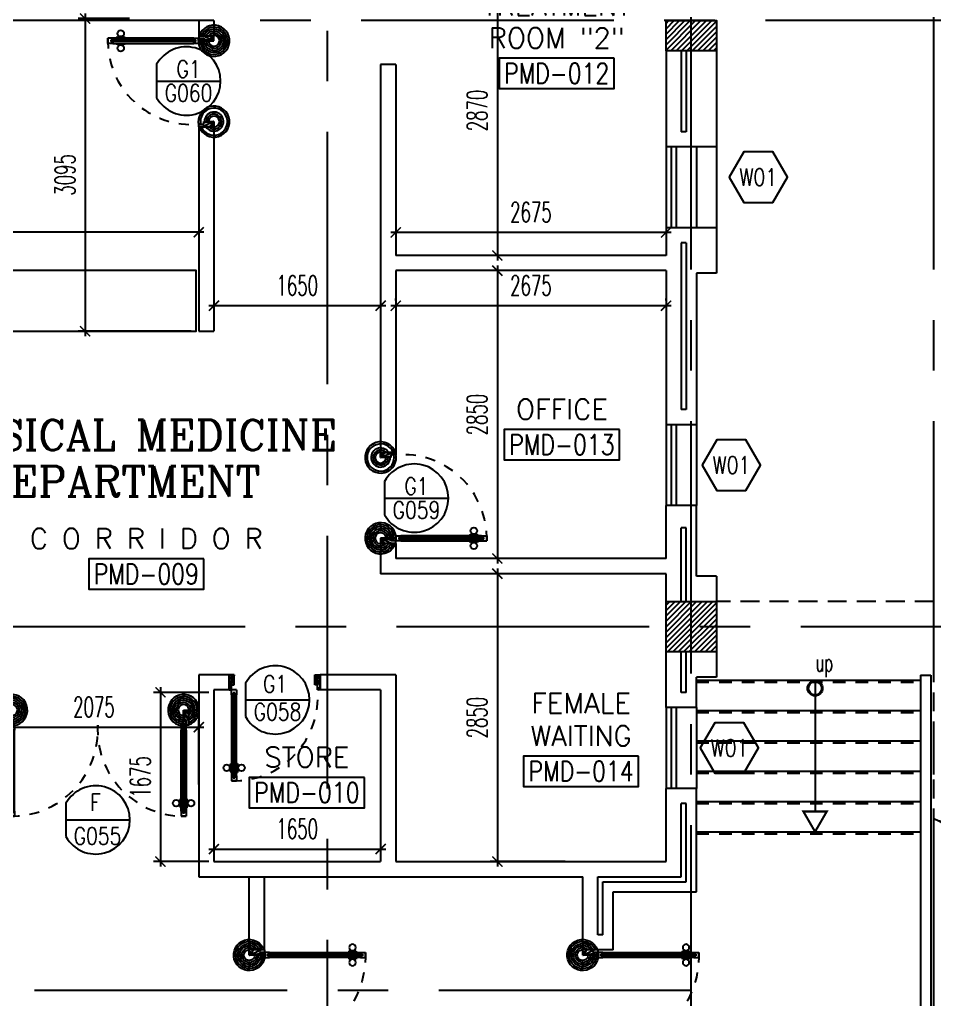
# Model space of a CAD drawing. Extents: x 417866.9 to 417960.2, y 43448 to 43538.2.
# Drawn here: x 417941.29 to 417950.34, y 43484.78 to 43494.48 of the extents above; entities that cross this region are included whole.
import ezdxf
from ezdxf.enums import TextEntityAlignment as Align

# ---------------------------------------------------------------- set-up
doc = ezdxf.new("R2010")
doc.units = 0
doc.header["$MEASUREMENT"] = 0
doc.header["$PDMODE"] = 3
doc.header["$PDSIZE"] = 0.1
for name, pattern in [('CENTERX2', [4, 2.5, -0.5, 0.5, -0.5]), ('HIDDEN', [0.375, 0.25, -0.125]), ('HIDDEN2', [0.1875, 0.125, -0.0625])]:
    doc.linetypes.add(name, pattern=pattern)
doc.layers.get('0').update_dxf_attribs({"linetype": 'CONTINUOUS'})
doc.layers.get('DEFPOINTS').update_dxf_attribs({"linetype": 'CONTINUOUS'})
for name, color, linetype in [('AX-DIM', 4, 'CONTINUOUS'), ('AXES', 11, 'CENTERX2'), ('CANOPY-LN', 3, 'CONTINUOUS'), ('COL', 2, 'CONTINUOUS'), ('COUNTER', 3, 'CONTINUOUS'), ('DIM', 4, 'CONTINUOUS'), ('DOOR', 4, 'CONTINUOUS'), ('DOOR-CR', 2, 'CONTINUOUS'), ('DOOR-NO', 3, 'CONTINUOUS'), ('Handrail', 4, 'CONTINUOUS'), ('HAT', 8, 'CONTINUOUS'), ('INSUL', 7, 'CONTINUOUS'), ('RM-BOX', 2, 'CONTINUOUS'), ('RM-NAME', 2, 'CONTINUOUS'), ('RM-NO', 2, 'CONTINUOUS'), ('STR', 5, 'CONTINUOUS'), ('WALL', 2, 'CONTINUOUS'), ('WIN', 5, 'CONTINUOUS'), ('WIN-BOX', 3, 'CONTINUOUS'), ('WIN-NO', 5, 'CONTINUOUS')]:
    doc.layers.add(name, color=color, linetype=linetype)
doc.styles.add('ROMANC', font='romanc', dxfattribs={"height": 0.1})
doc.styles.add('ROMANS', font='ROMANS.shx', dxfattribs={"width": 0.6})
doc.dimstyles.new('STANDARD in', dxfattribs={"dimtxt": 0.2, "dimasz": 0.1, "dimexe": 0.07, "dimexo": 0.05, "dimgap": 0.1, "dimtad": 1, "dimdec": 0, "dimlfac": 1000, "dimzin": 0, "dimdsep": 46, "dimtxsty": 'ROMANS', "dimblk": 'ARCHTICK', "dimcen": 0.05, "dimdle": 0.05, "dimclrd": 4, "dimclre": 4, "dimclrt": 2, "dimadec": 0, "dimazin": 0, "dimtfac": 1, "dimtdec": 0, "dimtmove": 2, "dimatfit": 3, "dimfxl": 0, "dimtolj": 1, "dimtzin": 0, "dimarcsym": 0})

# ---------------------------------------------------------------- blocks, each defined once
blk = doc.blocks.new('_ARCHTICK')
at = {"color": 0, "linetype": 'ByBlock', "const_width": 0.15}
blk.add_lwpolyline([(-0.5, -0.5), (0.5, 0.5)], dxfattribs=at)
blk = doc.blocks.new('*D597')
at = {"layer": 'AX-DIM', "color": 4, "lineweight": -2}
for p, q in [((417958.8192, 43525.9943), (417958.8192, 43466.5743)), ((417948.2365, 43525.9443), (417958.8892, 43525.9443)), ((417948.726, 43466.6243), (417958.8892, 43466.6243))]:
    blk.add_line(p, q, dxfattribs=at)
at = {"layer": 'DEFPOINTS', "color": 0}
for p in [(417948.1865, 43525.9443), (417948.676, 43466.6243), (417958.8192, 43466.6243)]:
    blk.add_point(p, dxfattribs=at)
at = {"layer": 'AX-DIM', "color": 4, "lineweight": -2, "xscale": 0.1, "yscale": 0.1, "zscale": 0.1}
for p, rotation in [((417958.8192, 43525.9443), 90), ((417958.8192, 43466.6243), 270)]:
    blk.add_blockref('_ARCHTICK', p, dxfattribs=dict(at, rotation=rotation))
at = {"layer": 'AX-DIM', "color": 2, "insert": (417958.6192, 43496.2843), "char_height": 0.2, "attachment_point": 5, "rotation": 90, "style": 'ROMANS'}
blk.add_mtext('\\A1;59320', dxfattribs=at)
blk = doc.blocks.new('DD1')
at = {"layer": 'DOOR-CR'}
blk.add_line((-316.5, 0), (316.5, 0), dxfattribs=at)
blk.add_lwpolyline([(-316.5, -165.7, 3.820224), (-316.5, 165.7)], format="xyb", close=True, dxfattribs=at)
at = {"layer": 'DOOR-NO', "color": 255, "style": 'ROMANS'}
for tag, width, p in [('G', 0.8, (-21.7, 155.8)), ('0000', 0.7, (-21.7, -135.5))]:
    blk.add_attdef(tag, text='', height=195.5, dxfattribs=dict(at, width=width)).set_placement(p, align=Align.MIDDLE)
blk = doc.blocks.new('A$C272A55A0')
at = {"layer": 'DOOR', "color": 0, "linetype": 'ByBlock'}
for p, q in [((0, 900.4), (0, 1050.4)), ((50, 1050.4), (0, 1050.4)), ((50, 950.4), (50, 1050.4)), ((1750, 950.4), (1750, 1050.4)), ((1750, 1050.4), (1800, 1050.4)), ((1800, 1050.4), (1800, 900.4)), ((0, 900.4), (25, 900.4)), ((25, 950.4), (50, 950.4)), ((25, 900.4), (25, 950.4)), ((75, 900.4), (25, 900.4)), ((25, 850.4), (25, 900.4)), ((75, 900.4), (75, 850.4)), ((1725, 900.4), (1775, 900.4)), ((1725, 900.4), (1725, 850.4)), ((1775, 950.4), (1750, 950.4)), ((1775, 900.4), (1775, 950.4)), ((1800, 900.4), (1775, 900.4)), ((1775, 850.4), (1775, 900.4)), ((42, 850.4), (25, 850.4)), ((58, 870.4), (42, 870.4)), ((42, 870.4), (42, 850.4)), ((58, 850.4), (58, 870.4)), ((75, 850.4), (58, 850.4)), ((1725, 850.4), (1742, 850.4)), ((1742, 870.4), (1758, 870.4)), ((1742, 850.4), (1742, 870.4)), ((1758, 870.4), (1758, 850.4)), ((1758, 850.4), (1775, 850.4)), ((1717.8, 160.1), (1708.8, 160.1)), ((1708.8, 95.3), (1708.8, 160.1)), ((1725, 172.7), (1717.8, 172.7)), ((1717.8, 172.7), (1717.8, 82.7)), ((1717.8, 95.3), (1717.8, 160.1)), ((1775, 172.7), (1782.2, 172.7)), ((1782.2, 172.7), (1782.2, 82.7)), ((1782.2, 160.1), (1791.2, 160.1)), ((1782.2, 95.3), (1782.2, 160.1)), ((1791.2, 95.3), (1791.2, 160.1)), ((25, 50.4), (42, 50.4)), ((25, 50.4), (25, 0.4)), ((25, 0.4), (75, 0.4)), ((75, 0.4), (25, 0.4)), ((42, 50.4), (42, 30.4)), ((42, 30.4), (58, 30.4)), ((58, 50.4), (75, 50.4)), ((58, 50.4), (58, 30.4)), ((75, 50.4), (75, 0.4)), ((1717.8, 95.3), (1708.8, 95.3)), ((1725, 82.7), (1717.8, 82.7)), ((1742, 50.4), (1725, 50.4)), ((1725, 50.4), (1725, 0.4)), ((1775, 0.4), (1725, 0.4)), ((1725, 0.4), (1775, 0.4)), ((1742, 50.4), (1742, 30.4)), ((1758, 30.4), (1742, 30.4)), ((1775, 50.4), (1758, 50.4)), ((1758, 50.4), (1758, 30.4)), ((1775, 82.7), (1782.2, 82.7)), ((1775, 50.4), (1775, 0.4)), ((1782.2, 95.3), (1791.2, 95.3))]:
    blk.add_line(p, q, dxfattribs=at)
at = {"layer": 'DOOR', "color": 9, "linetype": 'ByBlock'}
for p, q in [((50, 1050.4), (0, 1010.2)), ((50, 1050.4), (0, 936.6)), ((50, 1050.4), (36.6, 950.4)), ((1750, 1050.4), (1800, 1010.2)), ((1750, 1050.4), (1800, 936.6)), ((1750, 1050.4), (1763.4, 950.4))]:
    blk.add_line(p, q, dxfattribs=at)
at = {"layer": 'DOOR', "linetype": 'ByBlock'}
for p, q in [((25, 850.4), (25, 50.4)), ((42, 850.4), (42, 50.4)), ((58, 850.4), (58, 50.4)), ((75, 50.4), (75, 850.4)), ((1725, 50.4), (1725, 850.4)), ((1742, 850.4), (1742, 50.4)), ((1758, 850.4), (1758, 50.4)), ((1775, 850.4), (1775, 50.4))]:
    blk.add_line(p, q, dxfattribs=at)
at = {"layer": 'DOOR', "color": 0, "linetype": 'ByBlock'}
for centre in [(1676.5, 127.7), (1823.5, 127.7)]:
    blk.add_circle(centre, 32.4, dxfattribs=at)
at = {"layer": 'DOOR', "color": 9, "linetype": 'ByBlock'}
for centre, radius, start, end in [((50, 1050.4), 54.4, 203.20738, 270), ((50, 1050.4), 74.4, 227.77643, 270), ((50, 1050.4), 94.4, 238.01819, 270), ((50, 1050.4), 34.4, 180, 270), ((50, 1050.4), 14.4, 180, 270), ((1750, 1050.4), 14.4, 270, 0), ((1750, 1050.4), 34.4, 270, 0), ((1750, 1050.4), 54.4, 270, 336.79262), ((1750, 1050.4), 74.4, 270, 312.22357), ((1750, 1050.4), 94.4, 270, 301.98181), ((50, 1050.4), 114.4, 244.08384, 257.37743), ((50, 1050.4), 134.4, 248.15985, 259.28002), ((50, 1050.4), 154.4, 251.10529, 256.28577), ((1750, 1050.4), 114.4, 282.62257, 295.91616), ((1750, 1050.4), 134.4, 280.71998, 291.84015), ((1750, 1050.4), 154.4, 283.71423, 288.89471)]:
    blk.add_arc(centre, radius, start, end, dxfattribs=at)
at = {"layer": 'DOOR', "linetype": 'HIDDEN', "ltscale": 0.5}
for centre, start, end in [((50, 851.4), 268.31738, 3.29648), ((1750, 851.4), 176.70352, 271.68262)]:
    blk.add_arc(centre, 851.4, start, end, dxfattribs=at)
at = {"layer": 'WALL', "linetype": 'ByBlock'}
blk.add_line((1800, 900.4), (1800, 1050.4), dxfattribs=at)
blk = doc.blocks.new('RM1')
at = {"layer": 'RM-BOX'}
blk.add_lwpolyline([(569.9, -200), (-569.9, -200), (-569.9, -500), (569.9, -500)], close=True, dxfattribs=at)
at = {"layer": 'RM-NAME', "style": 'ROMANS'}
for tag, p in [('ROOMNAME1', (0, 323.8)), ('ROOMNAME2', (0, 0))]:
    blk.add_attdef(tag, text='', height=200, dxfattribs=at).set_placement(p, align=Align.MIDDLE)
at = {"layer": 'RM-NO', "style": 'ROMANS', "width": 0.8}
blk.add_attdef('ROOMNO', text='', height=200, dxfattribs=at).set_placement((0, -350), align=Align.MIDDLE)
blk = doc.blocks.new('DOOR90')
at = {"layer": 'DOOR', "color": 7, "linetype": 'ByBlock'}
for p, q in [((-150, 0), (0, 0)), ((-150, 0), (-150, -25)), ((0, -50), (-113.7, 0)), ((0, -50), (-40.1, 0)), ((0, -50), (0, 0)), ((-1000, -25), (-1050, -25)), ((-1050, -75), (-1050, -25)), ((-1050, -25), (-1050, -75)), ((-1000, -75), (-1050, -75)), ((-1000, -42), (-1020, -42)), ((-1020, -42), (-1020, -58)), ((-1000, -58), (-1020, -58)), ((-1000, -25), (-1000, -42)), ((-1000, -58), (-1000, -75)), ((-877.6, -17.8), (-967.6, -17.8)), ((-967.6, -25), (-967.6, -17.8)), ((-967.6, -75), (-967.6, -82.2)), ((-877.6, -82.2), (-967.6, -82.2)), ((-955, -8.8), (-890.2, -8.8)), ((-955, -17.8), (-955, -8.8)), ((-955, -17.8), (-890.2, -17.8)), ((-955, -82.2), (-890.2, -82.2)), ((-955, -82.2), (-955, -91.2)), ((-955, -91.2), (-890.2, -91.2)), ((-890.2, -17.8), (-890.2, -8.8)), ((-890.2, -82.2), (-890.2, -91.2)), ((-877.6, -25), (-877.6, -17.8)), ((-877.6, -75), (-877.6, -82.2)), ((-200, -25), (-150, -25)), ((-200, -42), (-200, -25)), ((-180, -42), (-200, -42)), ((-200, -58), (-180, -58)), ((-200, -75), (-200, -58)), ((-150, -75), (-200, -75)), ((-180, -58), (-180, -42)), ((-150, -25), (-100, -25)), ((-150, -75), (-150, -25)), ((-100, -25), (-100, -50)), ((0, -50), (-100, -36.6)), ((-100, -50), (0, -50)), ((0, -850), (-113.7, -900)), ((-100, -875), (-100, -850)), ((0, -850), (-100, -863.4)), ((-100, -850), (0, -850)), ((0, -850), (-40.1, -900)), ((0, -850), (0, -900)), ((-150, -875), (-100, -875)), ((-150, -900), (-150, -875)), ((-150, -900), (0, -900)), ((0, -900), (-150, -900))]:
    blk.add_line(p, q, dxfattribs=at)
at = {"layer": 'DOOR', "linetype": 'ByBlock'}
for p, q in [((-200, -25), (-1000, -25)), ((-200, -42), (-1000, -42)), ((-200, -58), (-1000, -58)), ((-1000, -75), (-200, -75))]:
    blk.add_line(p, q, dxfattribs=at)
at = {"layer": 'DOOR', "color": 7, "linetype": 'ByBlock'}
for centre in [(-922.6, 23.5), (-922.6, -123.5)]:
    blk.add_circle(centre, 32.4, dxfattribs=at)
for centre, radius, start, end in [((0, -50), 154.4, 161.10529, 166.28577), ((0, -50), 94.4, 148.01819, 180), ((0, -50), 134.4, 158.15985, 169.28002), ((0, -50), 114.4, 154.08384, 167.37743), ((0, -50), 74.4, 137.77643, 180), ((0, -50), 54.4, 113.20738, 180), ((0, -50), 34.4, 90, 180), ((0, -50), 14.4, 90, 180), ((0, -850), 94.4, 180, 211.98181), ((0, -850), 74.4, 180, 222.22357), ((0, -850), 54.4, 180, 246.79262), ((0, -850), 34.4, 180, 270), ((0, -850), 14.4, 180, 270), ((0, -850), 154.4, 193.71423, 198.89471), ((0, -850), 134.4, 190.71998, 201.84015)]:
    blk.add_arc(centre, radius, start, end, dxfattribs=at)
at = {"layer": 'DOOR', "linetype": 'HIDDEN', "ltscale": 0.5}
blk.add_arc((-222.2, -50), 828.2, 178.27012, 275.00304, dxfattribs=at)
blk = doc.blocks.new('WW1')
at = {"layer": 'WIN-BOX'}
blk.add_lwpolyline([(144.3, -250), (288.7, 0), (144.3, 250), (-144.3, 250), (-288.7, 0), (-144.3, -250)], close=True, dxfattribs=at)
at = {"layer": 'WIN-NO', "style": 'ROMANS', "width": 0.8}
blk.add_attdef('W00', text='', height=170, dxfattribs=at).set_placement((0, 0), align=Align.MIDDLE)
blk = doc.blocks.new('A$C010A25D0')
at = {"layer": 'DOOR', "color": 0, "linetype": 'ByBlock'}
for p, q in [((82.7, 2030.9), (82.7, 2038.1)), ((172.7, 2038.1), (82.7, 2038.1)), ((95.3, 2038.1), (95.3, 2047.1)), ((95.3, 2047.1), (160.1, 2047.1)), ((95.3, 2038.1), (160.1, 2038.1)), ((160.1, 2038.1), (160.1, 2047.1)), ((172.7, 2030.9), (172.7, 2038.1)), ((1000.3, 2055.9), (1000.3, 2030.9)), ((1000.3, 2055.9), (1150.3, 2055.9)), ((1150.3, 2005.9), (1150.3, 2055.9)), ((0.3, 2030.9), (0.3, 1980.9)), ((0.3, 1980.9), (0.3, 2030.9)), ((50.3, 2030.9), (0.3, 2030.9)), ((50.3, 1980.9), (0.3, 1980.9)), ((30.3, 2013.9), (30.3, 1997.9)), ((50.3, 2013.9), (30.3, 2013.9)), ((50.3, 1997.9), (30.3, 1997.9)), ((50.3, 2030.9), (50.3, 2013.9)), ((50.3, 1997.9), (50.3, 1980.9)), ((82.7, 1980.9), (82.7, 1973.7)), ((172.7, 1973.7), (82.7, 1973.7)), ((95.3, 1973.7), (95.3, 1964.7)), ((95.3, 1973.7), (160.1, 1973.7)), ((95.3, 1964.7), (160.1, 1964.7)), ((160.1, 1973.7), (160.1, 1964.7)), ((172.7, 1980.9), (172.7, 1973.7)), ((950.3, 2013.9), (950.3, 2030.9)), ((950.3, 2030.9), (1000.3, 2030.9)), ((970.3, 2013.9), (950.3, 2013.9)), ((950.3, 1980.9), (950.3, 1997.9)), ((950.3, 1997.9), (970.3, 1997.9)), ((1000.3, 1980.9), (950.3, 1980.9)), ((970.3, 1997.9), (970.3, 2013.9)), ((1000.3, 1980.9), (1000.3, 2030.9)), ((1000.3, 2030.9), (1050.3, 2030.9)), ((1050.3, 2030.9), (1050.3, 2005.9)), ((1050.3, 2005.9), (1150.3, 2005.9)), ((50.3, 130.9), (0.3, 130.9)), ((0.3, 130.9), (0.3, 80.9)), ((0.3, 80.9), (0.3, 130.9)), ((50.3, 113.9), (30.3, 113.9)), ((30.3, 97.9), (30.3, 113.9)), ((50.3, 97.9), (30.3, 97.9)), ((50.3, 113.9), (50.3, 130.9)), ((50.3, 80.9), (50.3, 97.9)), ((172.7, 138.1), (82.7, 138.1)), ((82.7, 130.9), (82.7, 138.1)), ((95.3, 147.1), (160.1, 147.1)), ((95.3, 138.1), (95.3, 147.1)), ((95.3, 138.1), (160.1, 138.1)), ((160.1, 138.1), (160.1, 147.1)), ((172.7, 130.9), (172.7, 138.1)), ((1000.3, 130.9), (950.3, 130.9)), ((950.3, 130.9), (950.3, 113.9)), ((950.3, 113.9), (970.3, 113.9)), ((970.3, 97.9), (950.3, 97.9)), ((950.3, 97.9), (950.3, 80.9)), ((970.3, 113.9), (970.3, 97.9)), ((1000.3, 130.9), (1000.3, 80.9)), ((1050.3, 80.9), (1050.3, 105.9)), ((1050.3, 105.9), (1150.3, 105.9)), ((1150.3, 105.9), (1150.3, 55.9)), ((50.3, 80.9), (0.3, 80.9)), ((82.7, 80.9), (82.7, 73.7)), ((172.7, 73.7), (82.7, 73.7)), ((95.3, 73.7), (160.1, 73.7)), ((95.3, 73.7), (95.3, 64.7)), ((95.3, 64.7), (160.1, 64.7)), ((160.1, 73.7), (160.1, 64.7)), ((172.7, 80.9), (172.7, 73.7)), ((950.3, 80.9), (1000.3, 80.9)), ((1000.3, 55.9), (1000.3, 80.9)), ((1000.3, 80.9), (1050.3, 80.9)), ((1000.3, 55.9), (1150.3, 55.9))]:
    blk.add_line(p, q, dxfattribs=at)
at = {"layer": 'DOOR', "color": 9, "linetype": 'ByBlock'}
for p, q in [((1150.3, 2005.9), (1036.6, 2055.9)), ((1150.3, 2005.9), (1110.2, 2055.9)), ((1150.3, 2005.9), (1050.3, 2019.3)), ((1150.3, 105.9), (1036.6, 55.9)), ((1150.3, 105.9), (1050.3, 92.6)), ((1150.3, 105.9), (1110.2, 55.9))]:
    blk.add_line(p, q, dxfattribs=at)
at = {"layer": 'DOOR', "linetype": 'ByBlock'}
for p, q in [((950.3, 2030.9), (50.3, 2030.9)), ((950.3, 2013.9), (50.3, 2013.9)), ((950.3, 1997.9), (50.3, 1997.9)), ((50.3, 1980.9), (950.3, 1980.9)), ((50.3, 130.9), (950.3, 130.9)), ((950.3, 113.9), (50.3, 113.9)), ((950.3, 97.9), (50.3, 97.9)), ((950.3, 80.9), (50.3, 80.9)), ((1150.3, 55.9), (1000.3, 55.9))]:
    blk.add_line(p, q, dxfattribs=at)
at = {"layer": 'DOOR', "color": 0, "linetype": 'ByBlock'}
for centre in [(127.7, 2079.5), (127.7, 1932.4), (127.7, 179.5), (127.7, 32.4)]:
    blk.add_circle(centre, 32.4, dxfattribs=at)
at = {"layer": 'DOOR', "color": 9, "linetype": 'ByBlock'}
for centre, radius, start, end in [((1150.3, 2005.9), 154.4, 161.10529, 166.28577), ((1150.3, 2005.9), 134.4, 158.15985, 169.28002), ((1150.3, 2005.9), 114.4, 154.08384, 167.37743), ((1150.3, 2005.9), 94.4, 148.01819, 180), ((1150.3, 2005.9), 74.4, 137.77643, 180), ((1150.3, 2005.9), 54.4, 113.20738, 180), ((1150.3, 2005.9), 34.4, 90, 180), ((1150.3, 2005.9), 14.4, 90, 180), ((1150.3, 105.9), 94.4, 180, 211.98181), ((1150.3, 105.9), 74.4, 180, 222.22357), ((1150.3, 105.9), 54.4, 180, 246.79262), ((1150.3, 105.9), 34.4, 180, 270), ((1150.3, 105.9), 14.4, 180, 270), ((1150.3, 105.9), 154.4, 193.71423, 198.89471), ((1150.3, 105.9), 134.4, 190.71998, 201.84015), ((1150.3, 105.9), 114.4, 192.62257, 205.91616)]:
    blk.add_arc(centre, radius, start, end, dxfattribs=at)
at = {"layer": 'DOOR', "linetype": 'HIDDEN', "ltscale": 0.5}
for centre, start, end in [((951.3, 2005.9), 178.49405, 272.95682), ((951.3, 105.9), 87.04318, 181.50595)]:
    blk.add_arc(centre, 951.3, start, end, dxfattribs=at)
at = {"layer": 'WALL'}
blk.add_line((1000.3, 55.9), (1150.3, 55.9), dxfattribs=at)
blk = doc.blocks.new('COL50')
at = {"layer": 'COL'}
blk.add_lwpolyline([(-250, 250), (-250, -250), (250, -250), (250, 250)], close=True, dxfattribs=at)
blk = doc.blocks.new('*X80')
at = {"color": 0}
for p, q in [((253128.6, 32299.1), (253590.4, 32761)), ((253128.6, 32352.1), (253537.4, 32761)), ((253128.6, 32405.2), (253484.4, 32761)), ((253128.6, 32458.2), (253431.3, 32761)), ((253128.6, 32511.2), (253378.3, 32761)), ((253128.6, 32564.3), (253325.3, 32761)), ((253128.6, 32617.3), (253272.2, 32761)), ((253128.6, 32670.3), (253219.2, 32761)), ((253128.6, 32723.4), (253166.2, 32761)), ((253143.5, 32261), (253628.6, 32746.1)), ((253196.5, 32261), (253628.6, 32693)), ((253249.5, 32261), (253628.6, 32640)), ((253302.6, 32261), (253628.6, 32587)), ((253355.6, 32261), (253628.6, 32533.9)), ((253408.6, 32261), (253628.6, 32480.9)), ((253461.7, 32261), (253628.6, 32427.9)), ((253514.7, 32261), (253628.6, 32374.8)), ((253567.7, 32261), (253628.6, 32321.8)), ((253620.8, 32261), (253628.6, 32268.8))]:
    blk.add_line(p, q, dxfattribs=at)
blk = doc.blocks.new('*D374')
at = {"layer": 'DEFPOINTS', "color": 0}
for p in [(417946.4765, 43495.0193), (417946.0168, 43492.1493), (417946.4765, 43492.1493)]:
    blk.add_point(p, dxfattribs=at)
at = {"layer": 'DIM', "color": 4, "lineweight": -2}
for p, q in [((417946.4265, 43495.0193), (417945.9468, 43495.0193)), ((417946.0168, 43495.0693), (417946.0168, 43492.0993)), ((417946.4265, 43492.1493), (417945.9468, 43492.1493))]:
    blk.add_line(p, q, dxfattribs=at)
at = {"layer": 'DIM', "color": 4, "lineweight": -2, "xscale": 0.1, "yscale": 0.1, "zscale": 0.1}
for p, rotation in [((417946.0168, 43495.0193), 90), ((417946.0168, 43492.1493), 270)]:
    blk.add_blockref('_ARCHTICK', p, dxfattribs=dict(at, rotation=rotation))
at = {"layer": 'DIM', "color": 2, "insert": (417945.8168, 43493.5843), "char_height": 0.2, "attachment_point": 5, "rotation": 90, "style": 'ROMANS'}
blk.add_mtext('\\A1;2870', dxfattribs=at)
blk = doc.blocks.new('*D579')
at = {"layer": 'DEFPOINTS', "color": 0}
for p in [(417946.4562, 43491.9993), (417946.0168, 43489.1493), (417947.014, 43489.1493)]:
    blk.add_point(p, dxfattribs=at)
at = {"layer": 'DIM', "color": 4, "lineweight": -2}
for p, q in [((417946.0168, 43492.0493), (417946.0168, 43489.0993)), ((417946.4062, 43491.9993), (417945.9468, 43491.9993)), ((417946.964, 43489.1493), (417945.9468, 43489.1493))]:
    blk.add_line(p, q, dxfattribs=at)
at = {"layer": 'DIM', "color": 4, "lineweight": -2, "xscale": 0.1, "yscale": 0.1, "zscale": 0.1}
for p, rotation in [((417946.0168, 43491.9993), 90), ((417946.0168, 43489.1493), 270)]:
    blk.add_blockref('_ARCHTICK', p, dxfattribs=dict(at, rotation=rotation))
at = {"layer": 'DIM', "color": 2, "insert": (417945.8168, 43490.5743), "char_height": 0.2, "attachment_point": 5, "rotation": 90, "style": 'ROMANS'}
blk.add_mtext('\\A1;2850', dxfattribs=at)
blk = doc.blocks.new('*D573')
at = {"layer": 'DEFPOINTS', "color": 0}
for p in [(417945.0116, 43492.453), (417947.6866, 43492.4243), (417945.0116, 43492.3779)]:
    blk.add_point(p, dxfattribs=at)
at = {"layer": 'DIM', "color": 4, "lineweight": -2}
for p, q in [((417945.0116, 43492.403), (417945.0116, 43492.3079)), ((417947.7366, 43492.3779), (417944.9616, 43492.3779)), ((417947.6866, 43492.3743), (417947.6866, 43492.3079))]:
    blk.add_line(p, q, dxfattribs=at)
at = {"layer": 'DIM', "color": 4, "lineweight": -2, "xscale": 0.1, "yscale": 0.1, "zscale": 0.1, "rotation": 180}
blk.add_blockref('_ARCHTICK', (417945.0116, 43492.3779), dxfattribs=at)
at = {"layer": 'DIM', "color": 4, "lineweight": -2, "xscale": 0.1, "yscale": 0.1, "zscale": 0.1}
blk.add_blockref('_ARCHTICK', (417947.6866, 43492.3779), dxfattribs=at)
at = {"layer": 'DIM', "color": 2, "insert": (417946.3491, 43492.5779), "char_height": 0.2, "attachment_point": 5, "style": 'ROMANS'}
blk.add_mtext('\\A1;2675', dxfattribs=at)
blk = doc.blocks.new('*D375')
at = {"layer": 'DEFPOINTS', "color": 0}
for p in [(417945.0116, 43491.6522), (417945.0116, 43491.6522), (417947.6866, 43491.6522)]:
    blk.add_point(p, dxfattribs=at)
at = {"layer": 'DIM', "color": 4, "lineweight": -2}
for p, q in [((417945.0116, 43491.7022), (417945.0116, 43491.7222)), ((417947.6866, 43491.7022), (417947.6866, 43491.7222)), ((417947.7366, 43491.6522), (417944.9616, 43491.6522))]:
    blk.add_line(p, q, dxfattribs=at)
at = {"layer": 'DIM', "color": 4, "lineweight": -2, "xscale": 0.1, "yscale": 0.1, "zscale": 0.1, "rotation": 180}
blk.add_blockref('_ARCHTICK', (417945.0116, 43491.6522), dxfattribs=at)
at = {"layer": 'DIM', "color": 4, "lineweight": -2, "xscale": 0.1, "yscale": 0.1, "zscale": 0.1}
blk.add_blockref('_ARCHTICK', (417947.6866, 43491.6522), dxfattribs=at)
at = {"layer": 'DIM', "color": 2, "insert": (417946.3491, 43491.8522), "char_height": 0.2, "attachment_point": 5, "style": 'ROMANS'}
blk.add_mtext('\\A1;2675', dxfattribs=at)
blk = doc.blocks.new('*D376')
at = {"layer": 'DEFPOINTS', "color": 0}
for p in [(417943.2116, 43492.0743), (417944.8616, 43492.0743), (417943.2116, 43491.6522)]:
    blk.add_point(p, dxfattribs=at)
at = {"layer": 'DIM', "color": 4, "lineweight": -2}
for p, q in [((417943.2116, 43492.0243), (417943.2116, 43491.5822)), ((417944.8616, 43492.0243), (417944.8616, 43491.5822)), ((417944.9116, 43491.6522), (417943.1616, 43491.6522))]:
    blk.add_line(p, q, dxfattribs=at)
at = {"layer": 'DIM', "color": 4, "lineweight": -2, "xscale": 0.1, "yscale": 0.1, "zscale": 0.1, "rotation": 180}
blk.add_blockref('_ARCHTICK', (417943.2116, 43491.6522), dxfattribs=at)
at = {"layer": 'DIM', "color": 4, "lineweight": -2, "xscale": 0.1, "yscale": 0.1, "zscale": 0.1}
blk.add_blockref('_ARCHTICK', (417944.8616, 43491.6522), dxfattribs=at)
at = {"layer": 'DIM', "color": 2, "insert": (417944.0366, 43491.8522), "char_height": 0.2, "attachment_point": 5, "style": 'ROMANS'}
blk.add_mtext('\\A1;1650', dxfattribs=at)
blk = doc.blocks.new('*D377')
at = {"layer": 'DEFPOINTS', "color": 0}
for p in [(417946.7366, 43488.9993), (417946.0168, 43486.1493), (417946.7366, 43486.1493)]:
    blk.add_point(p, dxfattribs=at)
at = {"layer": 'DIM', "color": 4, "lineweight": -2}
for p, q in [((417946.0168, 43489.0493), (417946.0168, 43486.0993)), ((417946.6866, 43488.9993), (417945.9468, 43488.9993)), ((417946.6866, 43486.1493), (417945.9468, 43486.1493))]:
    blk.add_line(p, q, dxfattribs=at)
at = {"layer": 'DIM', "color": 4, "lineweight": -2, "xscale": 0.1, "yscale": 0.1, "zscale": 0.1}
for p, rotation in [((417946.0168, 43488.9993), 90), ((417946.0168, 43486.1493), 270)]:
    blk.add_blockref('_ARCHTICK', p, dxfattribs=dict(at, rotation=rotation))
at = {"layer": 'DIM', "color": 2, "insert": (417945.8168, 43487.5743), "char_height": 0.2, "attachment_point": 5, "rotation": 90, "style": 'ROMANS'}
blk.add_mtext('\\A1;2850', dxfattribs=at)
blk = doc.blocks.new('*D392')
at = {"layer": 'DEFPOINTS', "color": 0}
for p in [(417942.4254, 43494.4943), (417941.9366, 43491.3993), (417943.0366, 43491.3993)]:
    blk.add_point(p, dxfattribs=at)
at = {"layer": 'DIM', "color": 4, "lineweight": -2}
for p, q in [((417941.9366, 43494.5443), (417941.9366, 43491.3493)), ((417942.3754, 43494.4943), (417941.8666, 43494.4943)), ((417942.9866, 43491.3993), (417941.8666, 43491.3993))]:
    blk.add_line(p, q, dxfattribs=at)
at = {"layer": 'DIM', "color": 4, "lineweight": -2, "xscale": 0.1, "yscale": 0.1, "zscale": 0.1}
for p, rotation in [((417941.9366, 43494.4943), 90), ((417941.9366, 43491.3993), 270)]:
    blk.add_blockref('_ARCHTICK', p, dxfattribs=dict(at, rotation=rotation))
at = {"layer": 'DIM', "color": 2, "insert": (417941.7366, 43492.9468), "char_height": 0.2, "attachment_point": 5, "rotation": 90, "style": 'ROMANS'}
blk.add_mtext('\\A1;3095', dxfattribs=at)
blk = doc.blocks.new('*D393')
at = {"layer": 'DEFPOINTS', "color": 0}
for p in [(417937.8116, 43492.4118), (417943.0616, 43492.4118), (417937.8116, 43492.3793)]:
    blk.add_point(p, dxfattribs=at)
at = {"layer": 'DIM', "color": 4, "lineweight": -2}
for p, q in [((417943.1116, 43492.3793), (417937.7616, 43492.3793)), ((417937.8116, 43492.3618), (417937.8116, 43492.3093)), ((417943.0616, 43492.3618), (417943.0616, 43492.3093))]:
    blk.add_line(p, q, dxfattribs=at)
at = {"layer": 'DIM', "color": 4, "lineweight": -2, "xscale": 0.1, "yscale": 0.1, "zscale": 0.1, "rotation": 180}
blk.add_blockref('_ARCHTICK', (417937.8116, 43492.3793), dxfattribs=at)
at = {"layer": 'DIM', "color": 4, "lineweight": -2, "xscale": 0.1, "yscale": 0.1, "zscale": 0.1}
blk.add_blockref('_ARCHTICK', (417943.0616, 43492.3793), dxfattribs=at)
at = {"layer": 'DIM', "color": 2, "insert": (417940.4366, 43492.5793), "char_height": 0.2, "attachment_point": 5, "style": 'ROMANS'}
blk.add_mtext('\\A1;5250', dxfattribs=at)
blk = doc.blocks.new('*D399')
at = {"layer": 'DEFPOINTS', "color": 0}
for p in [(417943.0616, 43487.4797), (417940.9866, 43486.8608), (417943.0616, 43486.8608)]:
    blk.add_point(p, dxfattribs=at)
at = {"layer": 'DIM', "color": 4, "lineweight": -2}
for p, q in [((417940.9866, 43486.9108), (417940.9866, 43487.5497)), ((417943.0616, 43486.9108), (417943.0616, 43487.5497)), ((417940.9366, 43487.4797), (417943.1116, 43487.4797))]:
    blk.add_line(p, q, dxfattribs=at)
at = {"layer": 'DIM', "color": 4, "lineweight": -2, "xscale": 0.1, "yscale": 0.1, "zscale": 0.1, "rotation": 180}
blk.add_blockref('_ARCHTICK', (417940.9866, 43487.4797), dxfattribs=at)
at = {"layer": 'DIM', "color": 4, "lineweight": -2, "xscale": 0.1, "yscale": 0.1, "zscale": 0.1}
blk.add_blockref('_ARCHTICK', (417943.0616, 43487.4797), dxfattribs=at)
at = {"layer": 'DIM', "color": 2, "insert": (417942.0241, 43487.6797), "char_height": 0.2, "attachment_point": 5, "style": 'ROMANS'}
blk.add_mtext('\\A1;2075', dxfattribs=at)
blk = doc.blocks.new('*D400')
at = {"layer": 'DEFPOINTS', "color": 0}
for p in [(417943.2116, 43486.3707), (417944.8616, 43486.3707), (417944.8616, 43486.2735)]:
    blk.add_point(p, dxfattribs=at)
at = {"layer": 'DIM', "color": 4, "lineweight": -2}
for p, q in [((417943.2116, 43486.3207), (417943.2116, 43486.2035)), ((417944.8616, 43486.3207), (417944.8616, 43486.2035)), ((417943.1616, 43486.2735), (417944.9116, 43486.2735))]:
    blk.add_line(p, q, dxfattribs=at)
at = {"layer": 'DIM', "color": 4, "lineweight": -2, "xscale": 0.1, "yscale": 0.1, "zscale": 0.1, "rotation": 180}
blk.add_blockref('_ARCHTICK', (417943.2116, 43486.2735), dxfattribs=at)
at = {"layer": 'DIM', "color": 4, "lineweight": -2, "xscale": 0.1, "yscale": 0.1, "zscale": 0.1}
blk.add_blockref('_ARCHTICK', (417944.8616, 43486.2735), dxfattribs=at)
at = {"layer": 'DIM', "color": 2, "insert": (417944.0366, 43486.4735), "char_height": 0.2, "attachment_point": 5, "style": 'ROMANS'}
blk.add_mtext('\\A1;1650', dxfattribs=at)
blk = doc.blocks.new('*D401')
at = {"layer": 'DEFPOINTS', "color": 0}
for p in [(417943.2116, 43487.8243), (417942.6827, 43486.1493), (417943.2116, 43486.1493)]:
    blk.add_point(p, dxfattribs=at)
at = {"layer": 'DIM', "color": 4, "lineweight": -2}
for p, q in [((417942.6827, 43487.8743), (417942.6827, 43486.0993)), ((417943.1616, 43487.8243), (417942.6127, 43487.8243)), ((417943.1616, 43486.1493), (417942.6127, 43486.1493))]:
    blk.add_line(p, q, dxfattribs=at)
at = {"layer": 'DIM', "color": 4, "lineweight": -2, "xscale": 0.1, "yscale": 0.1, "zscale": 0.1}
for p, rotation in [((417942.6827, 43487.8243), 90), ((417942.6827, 43486.1493), 270)]:
    blk.add_blockref('_ARCHTICK', p, dxfattribs=dict(at, rotation=rotation))
at = {"layer": 'DIM', "color": 2, "insert": (417942.4827, 43486.9868), "char_height": 0.2, "attachment_point": 5, "rotation": 90, "style": 'ROMANS'}
blk.add_mtext('\\A1;1675', dxfattribs=at)

msp = doc.modelspace()

# ---------------------------------------------------------------- hatches: boundary and pattern name
at = {"layer": 'HAT'}
h = msp.add_hatch(dxfattribs=at)
h.set_pattern_fill('ANSI31', color=256, scale=0.3, style=0)
h.set_pattern_definition([(45, (417480.111385, 43455.643322), (-0.0265165043, 0.0265165043), [])])
h.paths.add_polyline_path([(417947.9366, 43494.4743), (417947.6866, 43494.4743), (417947.6866, 43494.1743), (417947.9366, 43494.1743)])
h.paths.add_polyline_path([(417948.1866, 43494.4743), (417947.9366, 43494.4743), (417947.9366, 43494.1743), (417948.1866, 43494.1743)])

# ---------------------------------------------------------------- linework, layer by layer
at = {"layer": 'AXES'}
for p, q in [((417947.9366, 43460.01), (417947.9366, 43537.5491)), ((417950.3366, 43460.01), (417950.3366, 43537.5491)), ((417944.3366, 43466.8743), (417944.3366, 43525.6943)), ((417959.1694, 43494.4743), (417889.6966, 43494.4743)), ((417959.5194, 43488.4743), (417889.6966, 43488.4743)), ((417947.9366, 43484.8743), (417873.4766, 43484.8743))]:
    msp.add_line(p, q, dxfattribs=at)
at = {"layer": 'CANOPY-LN', "linetype": 'HIDDEN2', "ltscale": 1.5}
for p, q in [((417950.3366, 43488.7243), (417948.1866, 43488.7243)), ((417950.3366, 43481.0243), (417950.3366, 43488.7243))]:
    msp.add_line(p, q, dxfattribs=at)
at = {"layer": 'COL'}
msp.add_lwpolyline([(417947.6866, 43494.4743), (417948.1866, 43494.4743), (417948.1866, 43494.1743), (417947.6866, 43494.1743)], close=True, dxfattribs=at)
at = {"layer": 'COUNTER'}
msp.add_lwpolyline([(417940.8366, 43491.9993), (417940.8366, 43491.3993), (417943.0366, 43491.3993), (417943.0366, 43491.9993)], close=True, dxfattribs=at)
at = {"layer": 'Handrail'}
for p, q in [((417950.2066, 43487.9954), (417950.2066, 43482.6993)), ((417950.2066, 43487.9954), (417950.3066, 43487.9954)), ((417950.3066, 43487.9954), (417950.3066, 43482.6993))]:
    msp.add_line(p, q, dxfattribs=at)
at = {"layer": 'INSUL'}
for p, q in [((417947.8366, 43494.1743), (417947.8366, 43493.3743)), ((417947.8866, 43494.1743), (417947.8866, 43493.3743)), ((417947.8866, 43493.3743), (417947.8366, 43493.3743)), ((417947.8866, 43492.2743), (417947.8366, 43492.2743)), ((417947.8366, 43492.2743), (417947.8366, 43490.6243)), ((417947.8866, 43492.2743), (417947.8866, 43490.6243)), ((417947.8866, 43490.6243), (417947.8366, 43490.6243)), ((417947.8366, 43488.7243), (417947.8366, 43489.4531)), ((417947.8866, 43489.4531), (417947.8366, 43489.4531)), ((417947.8866, 43488.7243), (417947.8866, 43489.4531)), ((417947.8366, 43487.8243), (417947.8366, 43488.2243)), ((417947.8866, 43487.8243), (417947.8866, 43488.2243)), ((417947.8866, 43487.8243), (417947.8366, 43487.8243)), ((417947.8366, 43485.9993), (417947.8366, 43486.7243)), ((417947.8866, 43486.7243), (417947.8366, 43486.7243)), ((417947.8866, 43485.9493), (417947.8866, 43486.7243)), ((417947.0116, 43485.4243), (417947.0116, 43485.9993)), ((417947.0116, 43485.9993), (417947.8366, 43485.9993)), ((417947.0616, 43485.4243), (417947.0616, 43485.9493)), ((417947.0616, 43485.9493), (417947.8866, 43485.9493)), ((417947.0616, 43485.4243), (417947.0116, 43485.4243))]:
    msp.add_line(p, q, dxfattribs=at)
at = {"layer": 'STR'}
for p, q in [((417947.9866, 43487.9447), (417950.2066, 43487.9447)), ((417949.1616, 43487.9447), (417949.1616, 43486.6447)), ((417947.9866, 43487.6447), (417950.2066, 43487.6447)), ((417947.9866, 43487.3447), (417950.2066, 43487.3447)), ((417947.9866, 43487.0447), (417950.2066, 43487.0447)), ((417947.9866, 43486.7447), (417950.2066, 43486.7447)), ((417947.9866, 43486.4447), (417950.2066, 43486.4447))]:
    msp.add_line(p, q, dxfattribs=at)
at = {"layer": 'STR', "linetype": 'HIDDEN2'}
for p, q in [((417947.9866, 43487.9247), (417950.2066, 43487.9247)), ((417947.9866, 43487.6247), (417950.2066, 43487.6247)), ((417947.9866, 43487.3247), (417950.2066, 43487.3247)), ((417947.9866, 43487.0247), (417950.2066, 43487.0247)), ((417947.9866, 43486.7247), (417950.2066, 43486.7247)), ((417947.9866, 43486.4247), (417950.2066, 43486.4247))]:
    msp.add_line(p, q, dxfattribs=at)
at = {"layer": 'STR', "const_width": 0.0215}
msp.add_lwpolyline([(417949.2771, 43486.6447), (417949.0461, 43486.6447), (417949.1616, 43486.4447)], close=True, dxfattribs=at)
at = {"layer": 'STR'}
for radius in [0.075, 0.065]:
    msp.add_circle((417949.1616, 43487.8647), radius, dxfattribs=at)
at = {"layer": 'WALL'}
for p, q in [((417943.0616, 43494.4743), (417943.0616, 43494.3243)), ((417943.2116, 43494.4743), (417943.0616, 43494.4743)), ((417943.2116, 43494.4743), (417943.2116, 43494.3243)), ((417943.0616, 43494.3243), (417943.2116, 43494.3243)), ((417947.6866, 43494.1743), (417947.6866, 43493.2243)), ((417948.1866, 43494.1743), (417948.1866, 43493.2243)), ((417945.0116, 43494.0393), (417944.8616, 43494.0393)), ((417944.8616, 43494.0393), (417944.8616, 43490.1993)), ((417945.0116, 43494.0393), (417945.0116, 43492.1493)), ((417943.0616, 43493.4243), (417943.0616, 43491.3993)), ((417943.0616, 43493.4243), (417943.2116, 43493.4243)), ((417943.2116, 43493.4243), (417943.2116, 43491.3993)), ((417948.1866, 43493.2243), (417947.6866, 43493.2243)), ((417948.1866, 43492.4243), (417947.6866, 43492.4243)), ((417947.6866, 43492.4243), (417947.6866, 43492.1493)), ((417948.1866, 43492.4243), (417948.1866, 43491.9743)), ((417947.6866, 43492.1493), (417945.0116, 43492.1493)), ((417947.6866, 43491.9993), (417945.0116, 43491.9993)), ((417945.0116, 43491.9993), (417945.0116, 43490.1993)), ((417947.6866, 43491.9993), (417947.6866, 43490.4743)), ((417947.9866, 43491.9743), (417947.9866, 43490.4743)), ((417948.1866, 43491.9743), (417947.9866, 43491.9743)), ((417943.0616, 43491.3993), (417943.2116, 43491.3993)), ((417947.9866, 43490.4743), (417947.6866, 43490.4743)), ((417945.0116, 43490.1993), (417944.8616, 43490.1993)), ((417947.9866, 43489.6743), (417947.6866, 43489.6743)), ((417947.6866, 43489.1493), (417947.6866, 43489.6743)), ((417947.9866, 43488.9743), (417947.9866, 43489.6743)), ((417944.8616, 43489.2993), (417944.8616, 43488.9993)), ((417945.0116, 43489.2993), (417944.8616, 43489.2993)), ((417945.0116, 43489.2993), (417945.0116, 43489.1493)), ((417947.6866, 43489.1493), (417945.0116, 43489.1493)), ((417947.6866, 43488.9993), (417944.8616, 43488.9993)), ((417947.6866, 43488.7243), (417947.6866, 43488.9993)), ((417948.1866, 43488.9743), (417947.9866, 43488.9743)), ((417948.1866, 43488.9743), (417948.1866, 43487.9743)), ((417947.6866, 43487.6743), (417947.6866, 43488.2243)), ((417943.0616, 43487.9993), (417943.0616, 43485.9993)), ((417943.3616, 43487.9993), (417943.0616, 43487.9993)), ((417943.3616, 43487.9993), (417943.3616, 43487.8493)), ((417945.0116, 43487.9993), (417944.2616, 43487.9993)), ((417944.2616, 43487.9993), (417944.2616, 43487.8493)), ((417945.0116, 43487.9993), (417945.0116, 43486.1493)), ((417947.9866, 43487.6743), (417947.9866, 43487.9743)), ((417948.1866, 43487.9743), (417947.9866, 43487.9743)), ((417943.2116, 43487.8493), (417943.2116, 43486.1493)), ((417943.3616, 43487.8493), (417943.2116, 43487.8493)), ((417944.8616, 43487.8493), (417944.2616, 43487.8493)), ((417944.8616, 43487.8493), (417944.8616, 43486.1493)), ((417942.9616, 43487.6493), (417942.9616, 43487.4993)), ((417942.9616, 43487.6493), (417943.0616, 43487.6493)), ((417947.9866, 43487.6743), (417947.6866, 43487.6743)), ((417947.6866, 43486.1493), (417947.6866, 43486.8743)), ((417947.9866, 43486.8743), (417947.6866, 43486.8743)), ((417947.9866, 43485.8493), (417947.9866, 43486.8743)), ((417943.2116, 43486.1493), (417944.8616, 43486.1493)), ((417945.0116, 43486.1493), (417947.6866, 43486.1493)), ((417946.8116, 43486.1493), (417947.6866, 43486.1493)), ((417943.0616, 43485.9993), (417946.8616, 43485.9993)), ((417943.5616, 43485.2743), (417943.5616, 43485.9993)), ((417943.7116, 43485.2743), (417943.7116, 43485.9993)), ((417946.8616, 43485.2743), (417946.8616, 43485.9993)), ((417947.1616, 43485.2743), (417947.1616, 43485.8493)), ((417947.1616, 43485.8493), (417947.9866, 43485.8493)), ((417943.7116, 43485.2743), (417943.5616, 43485.2743)), ((417947.1616, 43485.2743), (417946.8616, 43485.2743))]:
    msp.add_line(p, q, dxfattribs=at)
at = {"layer": 'WIN'}
for p, q in [((417947.6866, 43493.2243), (417947.6866, 43492.4243)), ((417947.7366, 43493.2243), (417947.7366, 43492.4243)), ((417947.7866, 43493.2243), (417947.7866, 43492.4243)), ((417947.9866, 43493.2243), (417947.9866, 43492.4243)), ((417948.1866, 43493.2243), (417948.1866, 43492.4243)), ((417947.6866, 43490.4743), (417947.6866, 43489.6743)), ((417947.7366, 43490.4743), (417947.7366, 43489.6743)), ((417947.7866, 43490.4743), (417947.7866, 43489.6743)), ((417947.9866, 43490.4743), (417947.9866, 43489.6743)), ((417947.6866, 43487.6743), (417947.6866, 43486.8743)), ((417947.7366, 43487.6743), (417947.7366, 43486.8743)), ((417947.7866, 43487.6743), (417947.7866, 43486.8743)), ((417947.9866, 43487.6743), (417947.9866, 43486.8743))]:
    msp.add_line(p, q, dxfattribs=at)

# ---------------------------------------------------------------- block references
at = {"layer": 'COL', "xscale": -0.001000000047497451, "yscale": 0.0009999999892897904, "zscale": 0.001}
msp.add_blockref('COL50', (417947.9366, 43488.4743), dxfattribs=at)
at = {"layer": 'DOOR', "color": 0, "yscale": 0.0009999999892897904, "zscale": 0.001}
for name, p, xscale in [('DOOR90', (417943.2116, 43494.3243), 0.001000000047497451), ('A$C272A55A0', (417941.1616, 43486.599), 0.001000000047497451), ('A$C010A25D0', (417944.7119, 43483.2184), -0.001000000047497451), ('A$C010A25D0', (417948.0119, 43483.2184), -0.001000000047497451)]:
    msp.add_blockref(name, p, dxfattribs=dict(at, xscale=xscale))
at = {"layer": 'DOOR', "xscale": 0.001000000047497451, "yscale": 0.0009999999892897904, "zscale": 0.001, "rotation": 180}
msp.add_blockref('DOOR90', (417944.8616, 43489.2993), dxfattribs=at)
at = {"layer": 'DOOR', "color": 0, "xscale": 0.0009999999892897904, "yscale": 0.0009999999892897904, "zscale": 0.001, "rotation": 90}
msp.add_blockref('DOOR90', (417943.3616, 43487.9993), dxfattribs=at)
at = {"layer": 'DOOR-NO'}
ref = msp.add_blockref('DD1', (417942.9606, 43493.8764), dxfattribs=dict(at, xscale=0.001000000047497451, yscale=0.0009999999892897904, zscale=0.001))
ref.add_attrib('G', 'G1', dxfattribs={"height": 0.17, "style": 'ROMANS', "width": 0.8}).set_placement((417942.9606, 43493.9944), align=Align.MIDDLE)
ref.add_attrib('000', 'G060', dxfattribs={"height": 0.17, "style": 'ROMANS', "width": 0.8}).set_placement((417942.9606, 43493.7585), align=Align.MIDDLE)
ref = msp.add_blockref('DD1', (417945.2163, 43489.7472), dxfattribs=dict(at, xscale=0.001000000047497451, yscale=0.0009999999892897904, zscale=0.001))
ref.add_attrib('G', 'G1', dxfattribs={"height": 0.17, "style": 'ROMANS', "width": 0.8}).set_placement((417945.2163, 43489.8651), align=Align.MIDDLE)
ref.add_attrib('000', 'G059', dxfattribs={"height": 0.17, "style": 'ROMANS', "width": 0.8}).set_placement((417945.2163, 43489.6293), align=Align.MIDDLE)
ref = msp.add_blockref('DD1', (417943.8411, 43487.7499), dxfattribs=dict(at, xscale=0.001000000047497451, yscale=0.0009999999892897904, zscale=0.001))
ref.add_attrib('G', 'G1', dxfattribs={"height": 0.17, "style": 'ROMANS', "width": 0.8}).set_placement((417943.8172, 43487.9078), align=Align.MIDDLE)
ref.add_attrib('000', 'G058', dxfattribs={"height": 0.17, "style": 'ROMANS', "width": 0.8}).set_placement((417943.8411, 43487.6321), align=Align.MIDDLE)
ref = msp.add_blockref('DD1', (417942.0634, 43486.5617), dxfattribs=dict(at, xscale=0.001000000047497451, yscale=0.0009999999892897904, zscale=0.001))
ref.add_attrib('G', 'F', dxfattribs={"height": 0.17, "style": 'ROMANS', "width": 0.8}).set_placement((417942.0395, 43486.735), align=Align.MIDDLE)
ref.add_attrib('000', 'G055', dxfattribs={"height": 0.17, "style": 'ROMANS', "width": 0.8}).set_placement((417942.0597, 43486.4029), align=Align.MIDDLE)
at = {"layer": 'HAT', "xscale": 0.001000000047497451, "yscale": 0.0009999999892897904, "zscale": 0.001}
for p, values in [((417946.6041, 43494.3024), {'ROOMNO': 'PMD-012', 'ROOMNAME2': 'ROOM "2"', 'ROOMNAME1': 'TREATMENT'}), ((417946.6553, 43490.6274), {'ROOMNO': 'PMD-013', 'ROOMNAME2': 'OFFICE'}), ((417942.542, 43489.3471), {'ROOMNO': 'PMD-009', 'ROOMNAME2': 'C O R R I D O R'}), ((417946.8453, 43487.3941), {'ROOMNO': 'PMD-014', 'ROOMNAME2': 'WAITING', 'ROOMNAME1': 'FEMALE'}), ((417944.1312, 43487.1828), {'ROOMNO': 'PMD-010', 'ROOMNAME2': 'STORE'})]:
    msp.add_blockref('RM1', p, dxfattribs=at).add_auto_attribs(values)
msp.add_blockref('*X80', (417694.5581, 43455.9633), dxfattribs=at)
at = {"layer": 'WIN-NO', "xscale": 0.001000000047497451, "yscale": 0.0009999999892897904, "zscale": 0.001}
for p in [(417948.5994, 43492.9243), (417948.3335, 43490.0743), (417948.3138, 43487.2743)]:
    msp.add_blockref('WW1', p, dxfattribs=at).add_auto_attribs({'W00': 'W01'})

# ---------------------------------------------------------------- texts
at = {"layer": 'CANOPY-LN', "color": 4, "insert": (417949.3398, 43488.0899), "char_height": 0.175, "attachment_point": 6, "style": 'ROMANS'}
msp.add_mtext('up ', dxfattribs=at)
at = {"layer": 'RM-NAME', "color": 2, "style": 'ROMANC'}
for s, p in [('PHYSICAL MEDICINE', (417942.322, 43490.3714)), ('DEPARTMENT', (417942.2954, 43489.9145))]:
    msp.add_text(s, height=0.3, dxfattribs=at).set_placement(p, align=Align.MIDDLE)

# ---------------------------------------------------------------- dimensions: what is measured, and where the dimension line sits
at = {"layer": 'AX-DIM'}
dim = msp.add_linear_dim(base=(417958.8192, 43466.6243), p1=(417948.1865, 43525.9443), p2=(417948.676, 43466.6243), angle=270, dimstyle='STANDARD in', dxfattribs=at)
dim.commit()
dim.dimension.update_dxf_attribs({"geometry": '*D597', "text_midpoint": (417958.6192, 43496.2843)})
at = {"layer": 'DIM'}
for base, p1, p2, picture, middle in [((417946.0168, 43492.1493), (417946.4765, 43495.0193), (417946.4765, 43492.1493), '*D374', (417945.8168, 43493.5843)), ((417941.9366, 43491.3993), (417942.4254, 43494.4943), (417943.0366, 43491.3993), '*D392', (417941.7366, 43492.9468)), ((417946.0168, 43489.1493), (417946.4562, 43491.9993), (417947.014, 43489.1493), '*D579', (417945.8168, 43490.5743)), ((417946.0168, 43486.1493), (417946.7366, 43488.9993), (417946.7366, 43486.1493), '*D377', (417945.8168, 43487.5743)), ((417942.6827, 43486.1493), (417943.2116, 43487.8243), (417943.2116, 43486.1493), '*D401', (417942.4827, 43486.9868))]:
    dim = msp.add_linear_dim(base=base, p1=p1, p2=p2, angle=90, dimstyle='STANDARD in', dxfattribs=at)
    dim.commit()
    dim.dimension.update_dxf_attribs({"geometry": picture, "text_midpoint": middle})
for base, p1, p2, picture, middle in [((417937.8116, 43492.3793), (417943.0616, 43492.4118), (417937.8116, 43492.4118), '*D393', (417940.4366, 43492.5793)), ((417945.0116, 43492.3779), (417947.6866, 43492.4243), (417945.0116, 43492.453), '*D573', (417946.3491, 43492.5779)), ((417943.2116, 43491.6522), (417944.8616, 43492.0743), (417943.2116, 43492.0743), '*D376', (417944.0366, 43491.8522)), ((417945.0116, 43491.6522), (417947.6866, 43491.6522), (417945.0116, 43491.6522), '*D375', (417946.3491, 43491.8522)), ((417943.0616, 43487.4797), (417940.9866, 43486.8608), (417943.0616, 43486.8608), '*D399', (417942.0241, 43487.6797)), ((417944.8616, 43486.2735), (417943.2116, 43486.3707), (417944.8616, 43486.3707), '*D400', (417944.0366, 43486.4735))]:
    dim = msp.add_linear_dim(base=base, p1=p1, p2=p2, dimstyle='STANDARD in', dxfattribs=at)
    dim.commit()
    dim.dimension.update_dxf_attribs({"geometry": picture, "text_midpoint": middle})

# ---------------------------------------------------------------- leaders
at = {"layer": 'CANOPY-LN', "color": 8}
msp.add_leader([(417950.3366, 43486.5764), (417951.3272, 43486.1149), (417951.3272, 43486.2398)], dimstyle='STANDARD in', dxfattribs=at)

doc.saveas('drawing.dxf')
